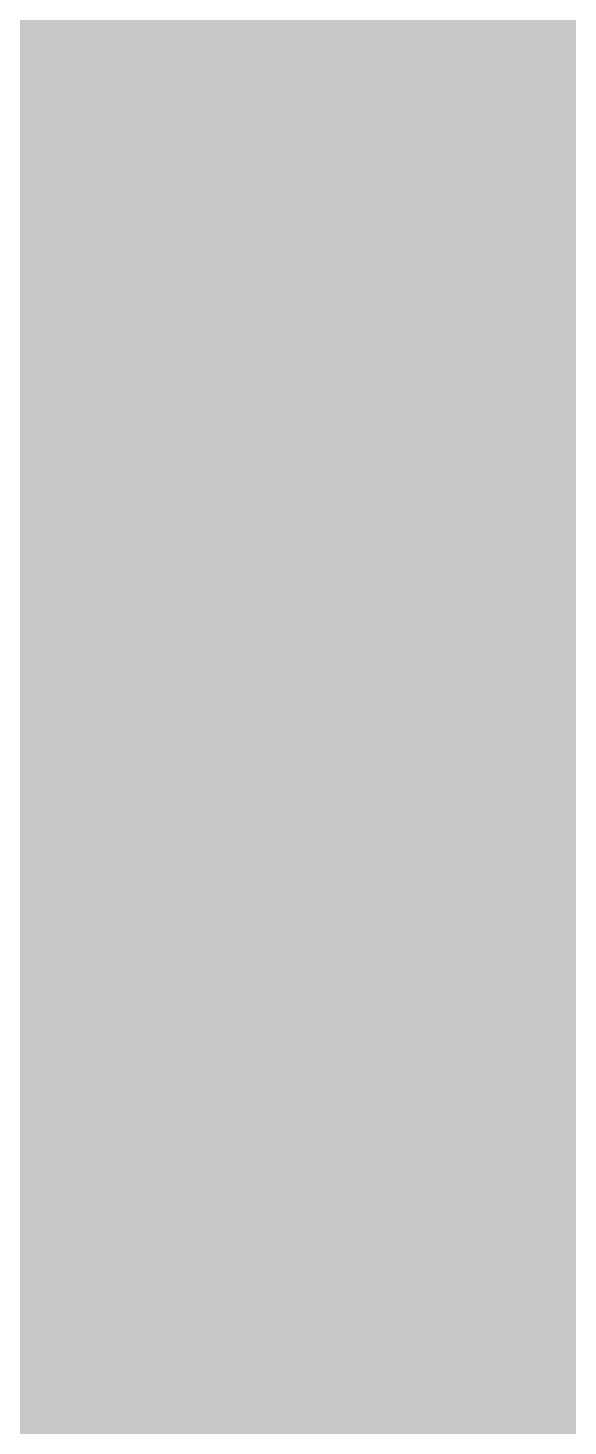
# Model space of a CAD drawing. Header units: millimetres. Extents: x -0.5 to 77.7, y -66.2 to -6.
# Drawn here: x 46.0914 to 46.1955, y -22.6635 to -22.3942 of the extents above; entities that cross this region are included whole.
import ezdxf

# ---------------------------------------------------------------- set-up
doc = ezdxf.new("R2010")
doc.units = ezdxf.units.MM
doc.header["$MEASUREMENT"] = 0
for name, color, linetype, true_color in [('Inner1', 7, 'Continuous', 0x999966), ('Inner2', 7, 'Continuous', 0x008000), ('Top-Silkscreen-Layer', 7, 'Continuous', 0xffcc00)]:
    doc.layers.add(name, color=color, linetype=linetype, true_color=true_color)

msp = doc.modelspace()

# ---------------------------------------------------------------- hatches: boundary and pattern name
at = {"layer": 'Inner1'}
msp.add_hatch(color=256, dxfattribs=at).paths.add_polyline_path([(77.23901447802896, -6.454152908305818), (77.23901447802896, -65.68199136398273), (-0.022860045720091406, -65.68199136398273), (-0.02286004572008509, -6.454152908305818)])
at = {"layer": 'Top-Silkscreen-Layer'}
for points in [[(46.13087407198143, -22.431516582285187), (46.128270566443774, -22.482225498386445), (46.13344582745155, -22.493316935873477), (46.1551565236302, -22.493316935873477), (46.189179895997896, -22.459292513063616)], [(46.14423450039905, -22.546247052522045), (46.14613950445099, -22.602505328679193), (46.159442782747064, -22.608309580601166), (46.17126650789613, -22.5994174957872), (46.17184435912522, -22.550332605004133)]]:
    msp.add_hatch(color=256, dxfattribs=at).paths.add_polyline_path(points)

# ---------------------------------------------------------------- linework, layer by layer
at = {"layer": 'Inner2', "const_width": 0.4}
msp.add_lwpolyline([(36.83007366014733, -22.47904495808992), (51.18110236220473, -22.47904495808992)], dxfattribs=at)
at = {"layer": 'Top-Silkscreen-Layer', "const_width": 0.25400050800101603}
for points in [[(46.421501490145864, -22.27684091532057), (46.425355948344304, -22.303160321149946), (46.38942757192466, -22.27721232918258)], [(46.02488599654482, -22.208741091327624), (46.01684052943211, -22.228091025275788), (46.02161573958898, -22.244527909325843), (46.04198658291776, -22.27141535988535), (46.05758221608967, -22.281858643770054), (46.06745013707873, -22.27580678260674), (46.08530637505894, -22.20213575068367), (46.07752760851351, -22.189391157379465), (46.05522636107876, -22.189391157379465), (46.032931463657526, -22.189391157379465)], [(46.13248697541207, -22.305512608942667), (46.1195773979534, -22.327345917928962), (46.1141862364864, -22.34201312416592), (46.12047274985781, -22.359156422816262), (46.177711771605196, -22.380982449177818), (46.193091504317884, -22.36614045994697), (46.193091504317884, -22.343709975731564)], [(46.03488726781752, -22.31870872498108), (46.022136440696514, -22.333332235469562), (46.025514647881955, -22.34877868255427), (46.08809403098829, -22.347890202335343)], [(46.23891955179413, -22.320369163423003), (46.22725457698273, -22.330659512188056), (46.228924630534934, -22.34743867960114), (46.244247213126066, -22.37167525475337), (46.257899742164994, -22.37914722774201), (46.26793911351873, -22.37298612720752), (46.2811471416122, -22.352339886054697), (46.28431579835194, -22.337854745436374), (46.27283497393223, -22.323835692801744)], [(46.13087407198143, -22.431516582285187), (46.128270566443774, -22.482225498386445), (46.13344582745155, -22.493316935873477), (46.1551565236302, -22.493316935873477), (46.189179895997896, -22.459292513063616)], [(46.04126903139153, -22.436388658239768), (46.04004347878478, -22.47886820837888), (46.08096296582051, -22.46955373132969), (46.08843058170414, -22.452985760034217), (46.07503205320547, -22.438748228657232)], [(46.23909100215881, -22.44285562901356), (46.242907360276206, -22.47878809950668), (46.273273124864176, -22.466961116920377), (46.27830868557481, -22.451776844326506), (46.272587323405475, -22.443875196477897)], [(46.14423450039905, -22.546247052522045), (46.14613950445099, -22.602505328679193), (46.159442782747064, -22.608309580601166), (46.17126650789613, -22.5994174957872), (46.17184435912522, -22.550332605004133)], [(46.32821979173572, -22.53904453664898), (46.341351619667115, -22.615177095735948), (46.3540770467341, -22.621826132128373), (46.372333335565216, -22.61061089002067), (46.39059597440984, -22.59940293053771), (46.3921199776514, -22.575341138379365), (46.39364398089295, -22.551286628845762), (46.383369659039474, -22.53950334200793)]]:
    msp.add_lwpolyline(points, close=True, dxfattribs=at)
msp.add_lwpolyline([(46.31047150398512, -22.26394338689671), (46.31598331570874, -22.303582713385172), (46.3047755418698, -22.334548433802023), (46.301886285724365, -22.35496891358774), (46.31287815910407, -22.375360262874473), (46.33223300027181, -22.4015267335842), (46.340595968059844, -22.407301855007194), (46.332086949961166, -22.413164367927127), (46.30809024892019, -22.4582438151003), (46.30809024892019, -22.479698427599843), (46.3220221785534, -22.49500650481438), (46.3520259923715, -22.513999590150025)], dxfattribs=at)

doc.saveas('drawing.dxf')
